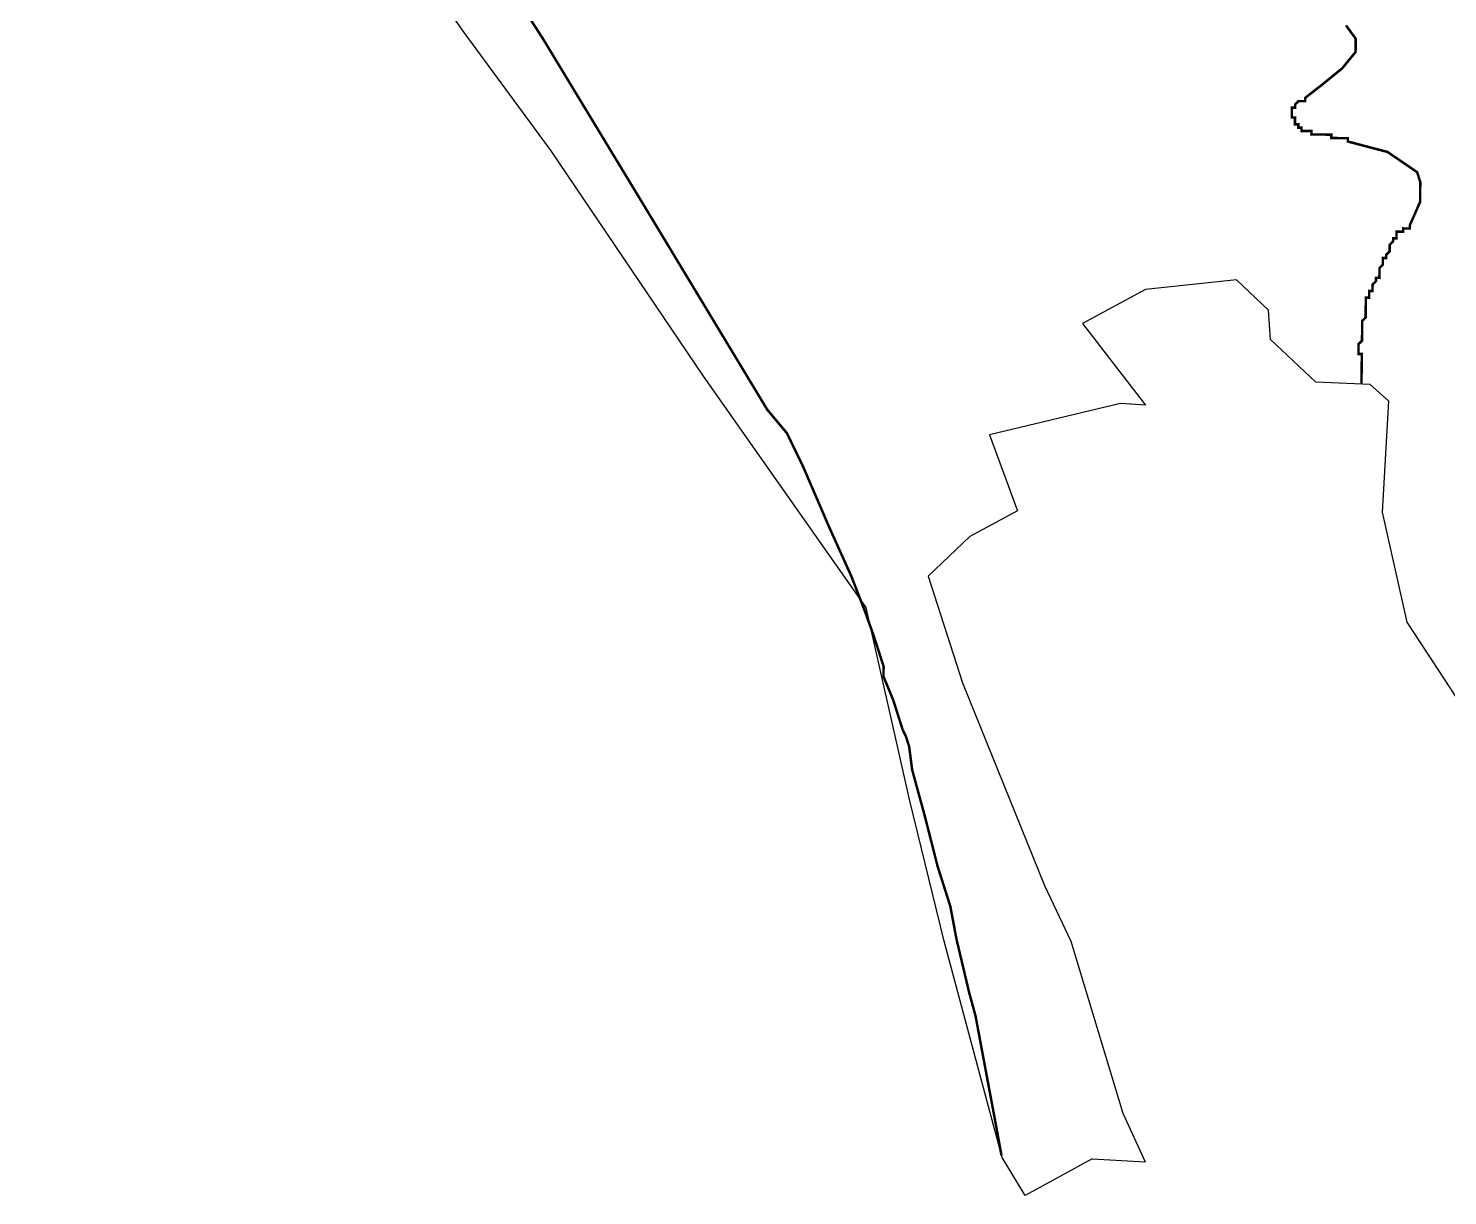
# Model space of a CAD drawing. Header units: metres. Extents: x 258845 to 261959, y 2180031 to 2183042.
# Drawn here: x 258845 to 260542, y 2180250 to 2181646 of the extents above; entities that cross this region are included whole.
import ezdxf

# ---------------------------------------------------------------- set-up
doc = ezdxf.new("R2010")
doc.units = ezdxf.units.M
doc.layers.add('HAZARDS LINE', color=1, linetype='Continuous')
doc.layers.add('village', color=3, linetype='Continuous')

msp = doc.modelspace()

# ---------------------------------------------------------------- linework, layer by layer
at = {"color": 3, "flags": 128}
msp.add_lwpolyline([(260116.6, 2180294.5), (260179.8, 2180290.9)], dxfattribs=at)
at = {"layer": 'HAZARDS LINE', "lineweight": 18}
for points in [[(259323.8, 2181845.7, 2.97, 2.97, 0), (259460, 2181633.8, 2.97, 2.97, 0), (259588.3, 2181422, 2.97, 2.97, 0), (259728.2, 2181190.2, 2.97, 2.97, 0), (259751.7, 2181162.1, 2.97, 2.97, 0), (259759.4, 2181146.2, 2.97, 2.97, 0), (259771, 2181122.2, 2.97, 2.97, 0), (259801.9, 2181050.5, 2.97, 2.97, 0), (259828.9, 2180990.6, 2.97, 2.97, 0), (259836.6, 2180970.7, 2.97, 2.97, 0), (259844.3, 2180950.8, 2.97, 2.97, 0), (259855.8, 2180918.9, 2.97, 2.97, 0), (259867.3, 2180883.1, 2.97, 2.97, 0), (259867.1, 2180871.2, 2.97, 2.97, 0), (259878.7, 2180843.3, 2.97, 2.97, 0), (259890.1, 2180807.4, 2.97, 2.97, 0), (259894, 2180799.4, 2.97, 2.97, 0), (259897.8, 2180787.5, 2.97, 2.97, 0), (259901.4, 2180759.7, 2.97, 2.97, 0), (259909, 2180731.8, 2.97, 2.97, 0), (259916.6, 2180704, 2.97, 2.97, 0), (259931.8, 2180644.3, 2.97, 2.97, 0), (259947, 2180596.5, 2.97, 2.97, 0), (259954.5, 2180556.7, 2.97, 2.97, 0), (259965.8, 2180509, 2.97, 2.97, 0), (259969.6, 2180493.1, 2.97, 2.97, 0), (259977.2, 2180465.2, 2.97, 2.97, 0), (260003.2, 2180326.1, 2.97, 2.97, 0), (260008.2, 2180298.3, 2.97, 2.97, 0)], [(260438.5, 2181220.7, 2.97, 2.97, 0), (260438.5, 2181221.2, 2.97, 2.97, 0), (260438.6, 2181225.1, 2.97, 2.97, 0), (260438.6, 2181229.1, 2.97, 2.97, 0), (260438.7, 2181233.1, 2.97, 2.97, 0), (260438.7, 2181237, 2.97, 2.97, 0), (260438.8, 2181241, 2.97, 2.97, 0), (260438.8, 2181245, 2.97, 2.97, 0), (260438.9, 2181248.9, 2.97, 2.97, 0), (260438.9, 2181252.9, 2.97, 2.97, 0), (260439, 2181256.9, 2.97, 2.97, 0), (260435, 2181256.9, 2.97, 2.97, 0), (260435, 2181260.9, 2.97, 2.97, 0), (260435.1, 2181264.8, 2.97, 2.97, 0), (260435.1, 2181268.8, 2.97, 2.97, 0), (260439.2, 2181272.7, 2.97, 2.97, 0), (260439.2, 2181276.7, 2.97, 2.97, 0), (260439.3, 2181280.7, 2.97, 2.97, 0), (260439.3, 2181284.6, 2.97, 2.97, 0), (260439.4, 2181288.6, 2.97, 2.97, 0), (260439.4, 2181292.6, 2.97, 2.97, 0), (260439.5, 2181296.5, 2.97, 2.97, 0), (260443.5, 2181300.4, 2.97, 2.97, 0), (260443.5, 2181304.4, 2.97, 2.97, 0), (260443.6, 2181308.4, 2.97, 2.97, 0), (260443.6, 2181312.3, 2.97, 2.97, 0), (260443.7, 2181316.3, 2.97, 2.97, 0), (260443.7, 2181320.3, 2.97, 2.97, 0), (260443.8, 2181324.2, 2.97, 2.97, 0), (260447.7, 2181324.2, 2.97, 2.97, 0), (260447.8, 2181328.1, 2.97, 2.97, 0), (260447.8, 2181332.1, 2.97, 2.97, 0), (260451.8, 2181332.1, 2.97, 2.97, 0), (260451.8, 2181336, 2.97, 2.97, 0), (260451.9, 2181340, 2.97, 2.97, 0), (260455.9, 2181343.9, 2.97, 2.97, 0), (260455.9, 2181347.9, 2.97, 2.97, 0), (260459.9, 2181347.8, 2.97, 2.97, 0), (260460, 2181351.8, 2.97, 2.97, 0), (260460, 2181355.8, 2.97, 2.97, 0), (260460.1, 2181359.7, 2.97, 2.97, 0), (260464.1, 2181363.6, 2.97, 2.97, 0), (260464.1, 2181367.6, 2.97, 2.97, 0), (260464.2, 2181371.6, 2.97, 2.97, 0), (260468.1, 2181371.5, 2.97, 2.97, 0), (260468.2, 2181375.5, 2.97, 2.97, 0), (260472.2, 2181379.4, 2.97, 2.97, 0), (260472.2, 2181383.4, 2.97, 2.97, 0), (260472.3, 2181387.3, 2.97, 2.97, 0), (260476.3, 2181391.3, 2.97, 2.97, 0), (260476.4, 2181395.2, 2.97, 2.97, 0), (260480.3, 2181395.2, 2.97, 2.97, 0), (260480.4, 2181399.1, 2.97, 2.97, 0), (260480.4, 2181403.1, 2.97, 2.97, 0), (260484.4, 2181403.1, 2.97, 2.97, 0), (260488.3, 2181403, 2.97, 2.97, 0), (260488.4, 2181407, 2.97, 2.97, 0), (260492.4, 2181406.9, 2.97, 2.97, 0), (260496.3, 2181406.9, 2.97, 2.97, 0), (260496.4, 2181410.9, 2.97, 2.97, 0), (260508.6, 2181438.5, 2.97, 2.97, 0), (260508.9, 2181462.3, 2.97, 2.97, 0), (260505.1, 2181474.2, 2.97, 2.97, 0), (260493.3, 2181482.3, 2.97, 2.97, 0), (260469.7, 2181498.4, 2.97, 2.97, 0), (260422.2, 2181510.9, 2.97, 2.97, 0), (260422.3, 2181514.9, 2.97, 2.97, 0), (260418.3, 2181514.9, 2.97, 2.97, 0), (260414.4, 2181515, 2.97, 2.97, 0), (260410.4, 2181515, 2.97, 2.97, 0), (260406.4, 2181515.1, 2.97, 2.97, 0), (260402.5, 2181515.1, 2.97, 2.97, 0), (260402.5, 2181519.1, 2.97, 2.97, 0), (260398.6, 2181519.1, 2.97, 2.97, 0), (260394.6, 2181519.2, 2.97, 2.97, 0), (260390.6, 2181519.2, 2.97, 2.97, 0), (260386.7, 2181519.3, 2.97, 2.97, 0), (260382.7, 2181519.3, 2.97, 2.97, 0), (260378.7, 2181519.4, 2.97, 2.97, 0), (260378.8, 2181523.4, 2.97, 2.97, 0), (260374.8, 2181523.4, 2.97, 2.97, 0), (260370.8, 2181523.5, 2.97, 2.97, 0), (260366.9, 2181523.5, 2.97, 2.97, 0), (260366.9, 2181527.5, 2.97, 2.97, 0), (260363, 2181527.5, 2.97, 2.97, 0), (260363, 2181531.5, 2.97, 2.97, 0), (260359, 2181531.5, 2.97, 2.97, 0), (260359.1, 2181535.5, 2.97, 2.97, 0), (260359.1, 2181539.5, 2.97, 2.97, 0), (260355.2, 2181539.5, 2.97, 2.97, 0), (260355.2, 2181543.5, 2.97, 2.97, 0), (260355.3, 2181547.4, 2.97, 2.97, 0), (260355.3, 2181551.4, 2.97, 2.97, 0), (260359.3, 2181551.4, 2.97, 2.97, 0), (260359.3, 2181555.3, 2.97, 2.97, 0), (260363.3, 2181559.2, 2.97, 2.97, 0), (260367.3, 2181559.2, 2.97, 2.97, 0), (260371.3, 2181559.1, 2.97, 2.97, 0), (260371.3, 2181563.1, 2.97, 2.97, 0), (260391.3, 2181578.7, 2.97, 2.97, 0), (260415.4, 2181598.3, 2.97, 2.97, 0), (260431.5, 2181617.9, 2.97, 2.97, 0), (260431.6, 2181625.8, 2.97, 2.97, 0), (260431.7, 2181633.8, 2.97, 2.97, 0), (260420, 2181649.8, 2.97, 2.97, 0)]]:
    msp.add_lwpolyline(points, format="xyseb", dxfattribs=at)
at = {"layer": 'village', "color": 3, "true_color": 0x00ff00}
for points in [[(260116.6, 2180294.5, 0), (260036.4, 2180250.4, 0), (260008.9, 2180295.9, 0), (259939.7, 2180554.9, 0), (259898.5, 2180722.4, 0), (259846.4, 2180953.8, 0), (259652.1, 2181230.3, 0), (259469.7, 2181499.8, 0), (259366, 2181641.4, 0), (259209.9, 2181863.3, 0), (258916.3, 2182267, 0), (258882.9, 2182670.8, 0), (258948.8, 2182683.7, 0), (258844.9, 2182873, 0), (259549.6, 2183041.9, 0), (259918.8, 2182703.4, 0), (260307.7, 2182613.8, 0), (260342.7, 2182596.1, 0), (260587.2, 2182277.1, 0)], [(260553, 2180844.9, 0), (260493, 2180936.2, 0), (260463.8, 2181067.6, 0), (260471.1, 2181200.6, 0), (260449.1, 2181220.2, 0), (260383.9, 2181223.1, 0), (260329.6, 2181274.3, 0), (260327.5, 2181309.2, 0), (260289, 2181345.6, 0), (260180.3, 2181333.8, 0), (260105.2, 2181293.3, 0), (260180.2, 2181195.6, 0), (260150.5, 2181197.8, 0), (259993.8, 2181160.3, 0), (260027.4, 2181069.4, 0), (259970.5, 2181038.5, 0), (259920.5, 2180991.2, 0), (259961.6, 2180863.6, 0), (260059.5, 2180621.3, 0), (260091.2, 2180554.9, 0), (260153.1, 2180349, 0), (260179.8, 2180290.9, 0)]]:
    msp.add_polyline3d(points, dxfattribs=at)

doc.saveas('drawing.dxf')
